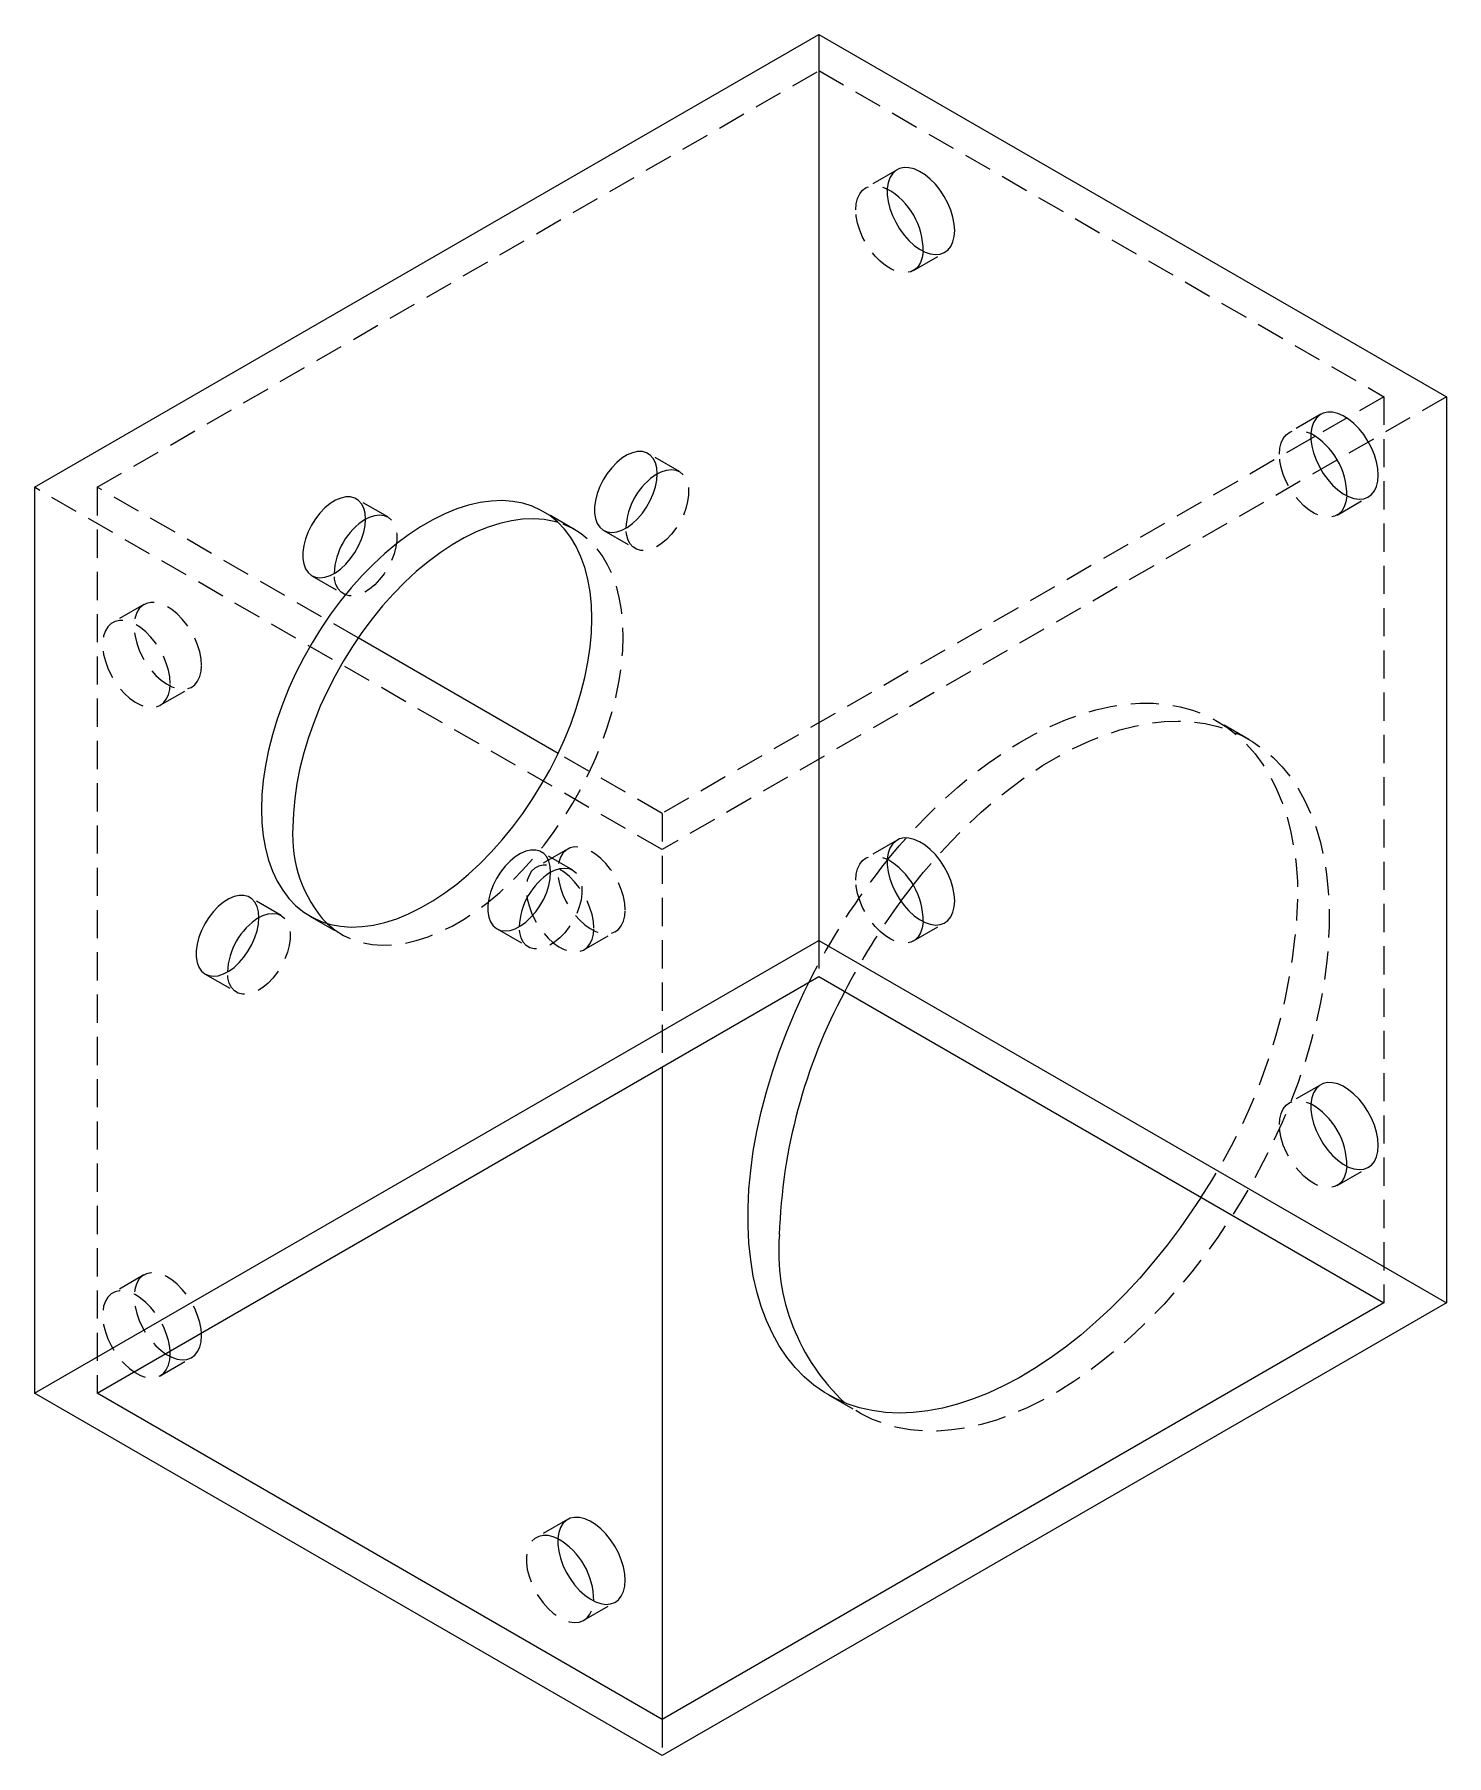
# Model space of a CAD drawing. Header units: millimetres. Extents: x 157 to 632, y 411 to 730.
# Drawn here: x 543.9 to 607.5, y 414.1 to 491.6 of the extents above.
import ezdxf

# ---------------------------------------------------------------- set-up
doc = ezdxf.new("R2010")
doc.units = ezdxf.units.MM
doc.linetypes.add('HIDDEN', pattern=[1.905, 1.27, -0.635])

msp = doc.modelspace()

# ---------------------------------------------------------------- linework, layer by layer
at = {"color": 7, "linetype": 'Continuous', "lineweight": 15}
for p, q in [((543.889, 471.228), (579.245, 491.638)), ((579.245, 491.638), (579.245, 450.811)), ((579.245, 491.638), (607.529, 475.31)), ((607.529, 475.31), (607.529, 434.483)), ((601.621, 473.532), (601.416, 473.413)), ((543.889, 471.228), (543.889, 430.4)), ((567.491, 459.236), (558.475, 464.44)), ((582.322, 454.424), (582.343, 454.45)), ((543.889, 430.4), (579.245, 450.811)), ((579.245, 450.811), (607.529, 434.483)), ((546.718, 430.4), (579.245, 449.178)), ((579.245, 449.178), (604.701, 434.483)), ((572.174, 445.096), (572.174, 415.705)), ((604.701, 434.483), (572.174, 415.705)), ((607.529, 434.483), (572.174, 414.072)), ((551.42, 432.993), (551.417, 433.113)), ((572.174, 414.072), (543.889, 430.4)), ((572.174, 415.705), (546.718, 430.4))]:
    msp.add_line(p, q, dxfattribs=at)
at = {"color": 7, "linetype": 'HIDDEN', "lineweight": 0}
for p, q in [((546.718, 471.228), (579.245, 490.005)), ((579.245, 490.005), (604.701, 475.31)), ((582.766, 485.539), (581.352, 484.722)), ((583.502, 480.998), (584.916, 481.815)), ((607.529, 475.31), (572.174, 454.899)), ((604.701, 475.31), (601.621, 473.532)), ((604.701, 475.31), (604.701, 434.483)), ((601.858, 474.517), (600.444, 473.701)), ((601.416, 473.413), (572.174, 456.532)), ((572.959, 471.935), (571.544, 472.751)), ((572.174, 454.899), (543.889, 471.228)), ((558.475, 464.44), (546.718, 471.228)), ((546.718, 471.228), (546.718, 430.4)), ((559.809, 469.893), (558.395, 470.71)), ((568.243, 469.318), (566.829, 470.134)), ((602.594, 469.977), (604.008, 470.793)), ((569.545, 469.287), (570.959, 468.471)), ((556.395, 467.245), (557.809, 466.429)), ((548.825, 465.945), (547.411, 465.129)), ((549.561, 461.405), (550.975, 462.221)), ((598.613, 459.868), (597.199, 460.685)), ((572.174, 456.532), (567.491, 459.236)), ((572.174, 456.532), (572.174, 445.096)), ((582.766, 455.327), (581.352, 454.51)), ((567.917, 454.924), (566.503, 454.107)), ((568.153, 453.976), (566.739, 454.793)), ((555.004, 451.935), (553.59, 452.751)), ((556.305, 451.904), (557.719, 451.088)), ((583.502, 450.786), (584.916, 451.603)), ((564.739, 451.329), (566.153, 450.512)), ((568.652, 450.383), (570.067, 451.2)), ((579.245, 450.811), (579.245, 449.178)), ((551.59, 449.287), (553.004, 448.47)), ((601.858, 444.305), (600.444, 443.489)), ((602.594, 439.765), (604.008, 440.581)), ((548.825, 435.733), (547.411, 434.917)), ((549.561, 431.193), (550.975, 432.009)), ((579.675, 430.33), (581.09, 429.513)), ((567.917, 424.712), (566.503, 423.895)), ((568.652, 420.171), (570.067, 420.988)), ((572.174, 415.705), (572.174, 414.072))]:
    msp.add_line(p, q, dxfattribs=at)
at = {"color": 7, "linetype": 'Continuous', "lineweight": 15, "flags": 128}
for points in [[(585.361, 482.799), (585.342, 483.092), (585.283, 483.4), (585.187, 483.716), (585.056, 484.03), (584.894, 484.335), (584.705, 484.623), (584.493, 484.887), (584.264, 485.119), (584.024, 485.314), (583.78, 485.466), (583.537, 485.573), (583.302, 485.63), (583.081, 485.636), (582.879, 485.592), (582.703, 485.498), (582.556, 485.357), (582.442, 485.172), (582.365, 484.949), (582.326, 484.693), (582.326, 484.41), (582.365, 484.109), (582.442, 483.796), (582.556, 483.48), (582.703, 483.17), (582.879, 482.872), (583.081, 482.595), (583.302, 482.347), (583.537, 482.132), (583.78, 481.958), (584.024, 481.828), (584.264, 481.746), (584.493, 481.715), (584.705, 481.734), (584.894, 481.803), (585.056, 481.921), (585.187, 482.084), (585.283, 482.288), (585.342, 482.529), (585.361, 482.799)], [(604.453, 471.778), (604.433, 472.071), (604.375, 472.379), (604.279, 472.694), (604.148, 473.008), (603.986, 473.314), (603.796, 473.602), (603.585, 473.865), (603.356, 474.097), (603.116, 474.292), (602.872, 474.445), (602.629, 474.551), (602.394, 474.608), (602.173, 474.615), (601.971, 474.57), (601.795, 474.476), (601.648, 474.335), (601.534, 474.151), (601.457, 473.928), (601.417, 473.671), (601.417, 473.389), (601.457, 473.087), (601.534, 472.775), (601.648, 472.459), (601.795, 472.148), (601.971, 471.851), (602.173, 471.574), (602.394, 471.325), (602.629, 471.111), (602.872, 470.937), (603.116, 470.807), (603.356, 470.725), (603.585, 470.693), (603.796, 470.712), (603.986, 470.781), (604.148, 470.899), (604.279, 471.062), (604.375, 471.267), (604.433, 471.508), (604.453, 471.778)], [(571.959, 471.836), (571.938, 472.1), (571.878, 472.333), (571.779, 472.528), (571.645, 472.68), (571.479, 472.785), (571.286, 472.838), (571.072, 472.839), (570.842, 472.788), (570.605, 472.686), (570.365, 472.535), (570.13, 472.342), (569.908, 472.11), (569.704, 471.847), (569.524, 471.56), (569.373, 471.257), (569.256, 470.948), (569.176, 470.641), (569.135, 470.344), (569.135, 470.067), (569.176, 469.818), (569.256, 469.603), (569.373, 469.428), (569.524, 469.3), (569.704, 469.221), (569.908, 469.194), (570.13, 469.219), (570.365, 469.296), (570.605, 469.422), (570.842, 469.595), (571.072, 469.808), (571.286, 470.057), (571.479, 470.333), (571.645, 470.629), (571.779, 470.936), (571.878, 471.245), (571.938, 471.548), (571.959, 471.836)], [(569.009, 465.315), (568.99, 465.931), (568.93, 466.521), (568.831, 467.081), (568.694, 467.609), (568.518, 468.102), (568.306, 468.557), (568.057, 468.972), (567.774, 469.344), (567.458, 469.672), (567.11, 469.954), (566.733, 470.188), (566.328, 470.373), (565.897, 470.508), (565.444, 470.593), (564.97, 470.627), (564.478, 470.609), (563.97, 470.54), (563.449, 470.42), (562.919, 470.251), (562.381, 470.032), (561.839, 469.764), (561.295, 469.451), (560.753, 469.092), (560.215, 468.69), (559.685, 468.247), (559.164, 467.766), (558.656, 467.248), (558.164, 466.698), (557.69, 466.117), (557.237, 465.509), (556.806, 464.877), (556.402, 464.224), (556.024, 463.554), (555.677, 462.871), (555.36, 462.178), (555.077, 461.479), (554.828, 460.777), (554.616, 460.076), (554.44, 459.381), (554.303, 458.694), (554.204, 458.02), (554.145, 457.362), (554.125, 456.723), (554.145, 456.107), (554.204, 455.517), (554.303, 454.957), (554.44, 454.429), (554.616, 453.936), (554.828, 453.481), (555.077, 453.066), (555.36, 452.694), (555.677, 452.366), (556.024, 452.084), (556.402, 451.85), (556.806, 451.665), (557.237, 451.53), (557.69, 451.445), (558.164, 451.412), (558.656, 451.429), (559.164, 451.498), (559.685, 451.618), (560.215, 451.788), (560.753, 452.007), (561.295, 452.274), (561.839, 452.588), (562.381, 452.946), (562.919, 453.348), (563.449, 453.791), (563.97, 454.273), (564.478, 454.79), (564.97, 455.341), (565.444, 455.921), (565.897, 456.53), (566.328, 457.162), (566.733, 457.814), (567.11, 458.484), (567.458, 459.167), (567.774, 459.86), (568.057, 460.56), (568.306, 461.261), (568.518, 461.962), (568.694, 462.657), (568.831, 463.344), (568.93, 464.018), (568.99, 464.677), (569.009, 465.315)], [(558.809, 469.794), (558.789, 470.058), (558.729, 470.291), (558.63, 470.487), (558.495, 470.639), (558.329, 470.743), (558.137, 470.796), (557.922, 470.797), (557.693, 470.746), (557.455, 470.644), (557.216, 470.494), (556.981, 470.3), (556.758, 470.068), (556.554, 469.805), (556.374, 469.518), (556.223, 469.216), (556.106, 468.906), (556.027, 468.599), (555.986, 468.303), (555.986, 468.026), (556.027, 467.776), (556.106, 467.561), (556.223, 467.387), (556.374, 467.258), (556.554, 467.179), (556.758, 467.152), (556.981, 467.177), (557.216, 467.254), (557.455, 467.381), (557.693, 467.553), (557.922, 467.767), (558.137, 468.015), (558.329, 468.291), (558.495, 468.587), (558.63, 468.894), (558.729, 469.203), (558.789, 469.506), (558.809, 469.794)], [(567.489, 469.643), (567.312, 469.692), (566.858, 469.777), (566.384, 469.81), (565.892, 469.793), (565.384, 469.724), (564.864, 469.604), (564.333, 469.434), (563.795, 469.215), (563.253, 468.948), (562.709, 468.634), (562.167, 468.275), (561.629, 467.873), (561.099, 467.431), (560.578, 466.949), (560.071, 466.432), (559.578, 465.881), (559.104, 465.3), (558.651, 464.692), (558.221, 464.06), (557.816, 463.408), (557.438, 462.738), (557.091, 462.055), (556.774, 461.362), (556.491, 460.662), (556.243, 459.96), (556.03, 459.26), (555.855, 458.564), (555.717, 457.878), (555.618, 457.203), (555.559, 456.545), (555.539, 455.906)], [(585.361, 452.587), (585.342, 452.88), (585.283, 453.188), (585.187, 453.504), (585.056, 453.818), (584.894, 454.123), (584.705, 454.411), (584.493, 454.675), (584.264, 454.907), (584.024, 455.102), (583.78, 455.254), (583.537, 455.361), (583.302, 455.418), (583.081, 455.424), (582.879, 455.38), (582.703, 455.286), (582.556, 455.145), (582.442, 454.96), (582.365, 454.737), (582.326, 454.481), (582.326, 454.198), (582.365, 453.897), (582.442, 453.584), (582.556, 453.268), (582.703, 452.958), (582.879, 452.66), (583.081, 452.383), (583.302, 452.135), (583.537, 451.92), (583.78, 451.746), (584.024, 451.616), (584.264, 451.534), (584.493, 451.503), (584.705, 451.522), (584.894, 451.591), (585.056, 451.709), (585.187, 451.872), (585.283, 452.076), (585.342, 452.317), (585.361, 452.587)], [(567.153, 453.877), (567.133, 454.141), (567.072, 454.374), (566.974, 454.57), (566.839, 454.722), (566.673, 454.826), (566.48, 454.879), (566.266, 454.88), (566.037, 454.829), (565.799, 454.727), (565.559, 454.577), (565.325, 454.383), (565.102, 454.151), (564.898, 453.888), (564.718, 453.601), (564.567, 453.299), (564.45, 452.989), (564.37, 452.682), (564.33, 452.386), (564.33, 452.109), (564.37, 451.859), (564.45, 451.644), (564.567, 451.47), (564.718, 451.341), (564.898, 451.262), (565.102, 451.235), (565.325, 451.26), (565.559, 451.337), (565.799, 451.464), (566.037, 451.636), (566.266, 451.85), (566.48, 452.098), (566.673, 452.374), (566.839, 452.67), (566.974, 452.977), (567.072, 453.286), (567.133, 453.589), (567.153, 453.877)], [(582.937, 452.575), (583.354, 453.125), (583.487, 453.295)], [(554.004, 451.835), (553.983, 452.1), (553.923, 452.333), (553.824, 452.528), (553.69, 452.68), (553.524, 452.784), (553.331, 452.838), (553.117, 452.839), (552.888, 452.787), (552.65, 452.685), (552.41, 452.535), (552.175, 452.341), (551.953, 452.11), (551.749, 451.846), (551.569, 451.56), (551.418, 451.257), (551.301, 450.948), (551.221, 450.64), (551.18, 450.344), (551.18, 450.067), (551.221, 449.817), (551.301, 449.602), (551.418, 449.428), (551.569, 449.3), (551.749, 449.22), (551.953, 449.193), (552.175, 449.218), (552.41, 449.295), (552.65, 449.422), (552.888, 449.595), (553.117, 449.808), (553.331, 450.056), (553.524, 450.332), (553.69, 450.628), (553.824, 450.935), (553.923, 451.245), (553.983, 451.548), (554.004, 451.835)], [(596.463, 439.238), (596.085, 438.663), (595.521, 437.855), (594.934, 437.073), (594.327, 436.317), (593.701, 435.591), (593.058, 434.897), (592.4, 434.236), (591.729, 433.612), (591.048, 433.026), (590.358, 432.48), (589.663, 431.975), (588.963, 431.514), (588.262, 431.098), (587.561, 430.728), (586.863, 430.405), (586.17, 430.13), (585.485, 429.905), (584.808, 429.73), (584.144, 429.605), (583.493, 429.532), (582.858, 429.509), (582.241, 429.538), (581.644, 429.618), (581.068, 429.748), (580.517, 429.93), (579.99, 430.161), (579.491, 430.441), (579.02, 430.77), (578.579, 431.145), (578.17, 431.567), (577.794, 432.034), (577.452, 432.543), (577.145, 433.094), (576.874, 433.685), (576.641, 434.314), (576.445, 434.979), (576.287, 435.677), (576.169, 436.407), (576.09, 437.166), (576.05, 437.952), (576.05, 438.761), (576.09, 439.593), (576.169, 440.443), (576.287, 441.31), (576.445, 442.19), (576.641, 443.081), (576.874, 443.979), (577.145, 444.883), (577.452, 445.788), (577.794, 446.693), (578.17, 447.594), (578.579, 448.488), (578.787, 448.914)], [(604.453, 441.566), (604.433, 441.859), (604.375, 442.167), (604.279, 442.482), (604.148, 442.796), (603.986, 443.102), (603.796, 443.39), (603.585, 443.653), (603.356, 443.885), (603.116, 444.08), (602.872, 444.233), (602.629, 444.339), (602.394, 444.396), (602.173, 444.403), (601.971, 444.358), (601.795, 444.264), (601.648, 444.123), (601.534, 443.939), (601.457, 443.716), (601.417, 443.459), (601.417, 443.177), (601.457, 442.875), (601.534, 442.563), (601.648, 442.247), (601.795, 441.936), (601.971, 441.639), (602.173, 441.362), (602.394, 441.113), (602.629, 440.899), (602.872, 440.725), (603.116, 440.595), (603.356, 440.513), (603.585, 440.481), (603.796, 440.5), (603.986, 440.569), (604.148, 440.687), (604.279, 440.85), (604.375, 441.055), (604.433, 441.295), (604.453, 441.566)], [(549.798, 432.178), (549.839, 432.152), (550.083, 432.023), (550.323, 431.941), (550.552, 431.909), (550.763, 431.928), (550.953, 431.997), (551.115, 432.115), (551.246, 432.278), (551.342, 432.483), (551.4, 432.723), (551.42, 432.993)], [(550.002, 432.06), (550.006, 432.177), (550.002, 432.297)], [(570.512, 421.972), (570.492, 422.265), (570.434, 422.573), (570.338, 422.888), (570.207, 423.203), (570.045, 423.508), (569.855, 423.796), (569.643, 424.059), (569.415, 424.292), (569.175, 424.487), (568.93, 424.639), (568.688, 424.745), (568.453, 424.802), (568.232, 424.809), (568.03, 424.765), (567.854, 424.671), (567.707, 424.53), (567.593, 424.345), (567.516, 424.122), (567.476, 423.866), (567.476, 423.583), (567.516, 423.282), (567.593, 422.969), (567.707, 422.653), (567.854, 422.342), (568.03, 422.045), (568.232, 421.768), (568.453, 421.519), (568.688, 421.305), (568.93, 421.131), (569.175, 421.001), (569.415, 420.919), (569.643, 420.887), (569.855, 420.906), (570.045, 420.976), (570.207, 421.093), (570.338, 421.257), (570.434, 421.461), (570.492, 421.702), (570.512, 421.972)]]:
    msp.add_lwpolyline(points, dxfattribs=at)
at = {"color": 7, "linetype": 'HIDDEN', "lineweight": 0, "flags": 128}
for points in [[(580.906, 483.738), (580.926, 484.008), (580.985, 484.249), (581.081, 484.453), (581.211, 484.617), (581.374, 484.735), (581.563, 484.804), (581.775, 484.823), (582.004, 484.791), (582.243, 484.709), (582.324, 484.671)], [(583.944, 481.866), (583.942, 481.844), (583.903, 481.588), (583.825, 481.365), (583.712, 481.18), (583.565, 481.039), (583.388, 480.946), (583.187, 480.901), (582.966, 480.908), (582.731, 480.965), (582.488, 481.071), (582.243, 481.224), (582.004, 481.418), (581.775, 481.651), (581.563, 481.914), (581.374, 482.202), (581.211, 482.507), (581.081, 482.822), (580.985, 483.137), (580.926, 483.445), (580.906, 483.738)], [(599.998, 472.717), (600.018, 472.987), (600.077, 473.227), (600.172, 473.432), (600.303, 473.595), (600.465, 473.713), (600.655, 473.782), (600.867, 473.801), (601.096, 473.769), (601.335, 473.688), (601.416, 473.65)], [(603.035, 470.845), (603.034, 470.823), (602.995, 470.567), (602.917, 470.343), (602.804, 470.159), (602.657, 470.018), (602.48, 469.924), (602.279, 469.88), (602.058, 469.886), (601.823, 469.943), (601.58, 470.05), (601.335, 470.202), (601.096, 470.397), (600.867, 470.629), (600.655, 470.893), (600.465, 471.181), (600.303, 471.486), (600.172, 471.8), (600.077, 472.116), (600.018, 472.424), (599.998, 472.717)], [(571.959, 471.836), (572.138, 471.926), (572.373, 472.003), (572.595, 472.029), (572.8, 472.001), (572.98, 471.922), (573.13, 471.794), (573.247, 471.619), (573.327, 471.404), (573.368, 471.155), (573.368, 470.878), (573.327, 470.581), (573.247, 470.274), (573.13, 469.965), (572.98, 469.662), (572.8, 469.375), (572.595, 469.112), (572.373, 468.88), (572.138, 468.687), (571.899, 468.537), (571.661, 468.434), (571.431, 468.383), (571.217, 468.384), (571.024, 468.438), (570.858, 468.542), (570.724, 468.694), (570.625, 468.889), (570.565, 469.122), (570.545, 469.386), (570.545, 469.386)], [(557.06, 451.578), (557.091, 451.55), (557.438, 451.268), (557.816, 451.034), (558.221, 450.849), (558.651, 450.713), (559.104, 450.629), (559.578, 450.595), (560.071, 450.613), (560.578, 450.682), (561.099, 450.801), (561.629, 450.971), (562.167, 451.19), (562.709, 451.457), (563.253, 451.771), (563.795, 452.13), (564.333, 452.532), (564.864, 452.975), (565.384, 453.456), (565.892, 453.973), (566.384, 454.524), (566.858, 455.105), (567.312, 455.713), (567.742, 456.345), (568.147, 456.998), (568.524, 457.668), (568.872, 458.351), (569.188, 459.044), (569.471, 459.743), (569.72, 460.445), (569.933, 461.145), (570.108, 461.841), (570.246, 462.528), (570.344, 463.202), (570.404, 463.86), (570.424, 464.499), (570.404, 465.115), (570.344, 465.705), (570.246, 466.265), (570.108, 466.793), (569.933, 467.286), (569.72, 467.741), (569.471, 468.155), (569.188, 468.528), (568.872, 468.856), (568.524, 469.138), (568.147, 469.372), (567.742, 469.557), (567.489, 469.643)], [(558.809, 469.794), (558.989, 469.885), (559.223, 469.962), (559.446, 469.987), (559.65, 469.96), (559.83, 469.881), (559.981, 469.752), (560.098, 469.578), (560.178, 469.363), (560.218, 469.113), (560.218, 468.836), (560.178, 468.54), (560.098, 468.232), (559.981, 467.923), (559.83, 467.621), (559.65, 467.334), (559.446, 467.07), (559.223, 466.839), (558.989, 466.645), (558.749, 466.495), (558.511, 466.393), (558.282, 466.341), (558.068, 466.342), (557.875, 466.396), (557.709, 466.5), (557.575, 466.652), (557.476, 466.847), (557.415, 467.081), (557.395, 467.345), (557.395, 467.345)], [(551.42, 463.205), (551.4, 463.498), (551.342, 463.807), (551.246, 464.122), (551.115, 464.436), (550.953, 464.741), (550.763, 465.029), (550.552, 465.293), (550.323, 465.525), (550.083, 465.72), (549.839, 465.873), (549.596, 465.979), (549.361, 466.036), (549.14, 466.042), (548.938, 465.998), (548.762, 465.904), (548.615, 465.763), (548.501, 465.579), (548.424, 465.355), (548.384, 465.099), (548.384, 464.817), (548.424, 464.515), (548.501, 464.202), (548.615, 463.887), (548.762, 463.576), (548.938, 463.278), (549.14, 463.002), (549.361, 462.753), (549.596, 462.539), (549.839, 462.364), (550.083, 462.235), (550.323, 462.153), (550.552, 462.121), (550.763, 462.14), (550.953, 462.209), (551.115, 462.327), (551.246, 462.49), (551.342, 462.695), (551.4, 462.935), (551.42, 463.205)], [(550.006, 462.389), (549.986, 462.682), (549.928, 462.99), (549.832, 463.305), (549.701, 463.62), (549.539, 463.925), (549.349, 464.213), (549.137, 464.477), (548.909, 464.709), (548.669, 464.904), (548.424, 465.056), (548.181, 465.162), (547.946, 465.219), (547.725, 465.226), (547.524, 465.182), (547.348, 465.088), (547.201, 464.947), (547.087, 464.762), (547.009, 464.539), (546.97, 464.283), (546.97, 464), (547.009, 463.699), (547.087, 463.386), (547.201, 463.07), (547.348, 462.759), (547.524, 462.462), (547.725, 462.185), (547.946, 461.936), (548.181, 461.722), (548.424, 461.548), (548.669, 461.418), (548.909, 461.336), (549.137, 461.304), (549.349, 461.323), (549.539, 461.393), (549.701, 461.51), (549.832, 461.674), (549.928, 461.878), (549.986, 462.119), (550.006, 462.389)], [(582.343, 454.45), (582.858, 455.064), (583.493, 455.775), (584.144, 456.453), (584.808, 457.095), (585.485, 457.701), (586.17, 458.267), (586.863, 458.793), (587.561, 459.276), (588.262, 459.715), (588.963, 460.108), (589.663, 460.455), (590.358, 460.753), (591.048, 461.003), (591.729, 461.203), (592.4, 461.353), (593.058, 461.453), (593.701, 461.501), (594.327, 461.498), (594.934, 461.443), (595.521, 461.338), (596.085, 461.182), (596.624, 460.976), (597.137, 460.72), (597.623, 460.415), (598.079, 460.063), (598.504, 459.664), (598.896, 459.22), (599.256, 458.732), (599.58, 458.201), (599.869, 457.63), (600.121, 457.02), (600.336, 456.373), (600.513, 455.691), (600.651, 454.977), (600.75, 454.232), (600.809, 453.459), (600.829, 452.661)], [(583.487, 453.295), (583.961, 453.881), (584.588, 454.607), (585.231, 455.302), (585.889, 455.962), (586.559, 456.586), (587.241, 457.173), (587.93, 457.719), (588.626, 458.223), (589.325, 458.684), (590.027, 459.101), (590.727, 459.471), (591.425, 459.794), (592.118, 460.068), (592.804, 460.293), (593.48, 460.468), (594.145, 460.593), (594.795, 460.667), (595.43, 460.689), (596.047, 460.661), (596.645, 460.581), (597.22, 460.45), (597.772, 460.269), (598.298, 460.038), (598.798, 459.757), (599.269, 459.429), (599.709, 459.053), (600.118, 458.631), (600.494, 458.165), (600.836, 457.655), (601.143, 457.104), (601.414, 456.513), (601.648, 455.884), (601.844, 455.22), (602.001, 454.521), (602.12, 453.792), (602.199, 453.033), (602.238, 452.247), (602.238, 451.437), (602.199, 450.605), (602.12, 449.755), (602.001, 448.888), (601.844, 448.008), (601.648, 447.117), (601.414, 446.219), (601.143, 445.315), (600.836, 444.41), (600.494, 443.505), (600.118, 442.605), (599.709, 441.711), (599.269, 440.826), (598.798, 439.954), (598.298, 439.097), (597.772, 438.258), (597.22, 437.44), (596.645, 436.645), (596.047, 435.875), (595.43, 435.134), (594.795, 434.423), (594.145, 433.746), (593.48, 433.103), (592.804, 432.498), (592.118, 431.931), (591.425, 431.406), (590.727, 430.923), (590.027, 430.484), (589.325, 430.09), (588.626, 429.744), (587.93, 429.445), (587.241, 429.195), (586.559, 428.995), (585.889, 428.845), (585.231, 428.746), (584.588, 428.698), (583.961, 428.701), (583.354, 428.755), (582.768, 428.86), (582.204, 429.016), (581.664, 429.223), (581.151, 429.478), (580.666, 429.783), (580.411, 429.971)], [(570.512, 452.184), (570.492, 452.477), (570.434, 452.785), (570.338, 453.1), (570.207, 453.415), (570.045, 453.72), (569.855, 454.008), (569.643, 454.271), (569.415, 454.504), (569.175, 454.699), (568.93, 454.851), (568.688, 454.957), (568.453, 455.014), (568.232, 455.021), (568.03, 454.977), (567.854, 454.883), (567.707, 454.742), (567.593, 454.557), (567.516, 454.334), (567.476, 454.078), (567.476, 453.795), (567.516, 453.494), (567.593, 453.181), (567.707, 452.865), (567.854, 452.554), (568.03, 452.257), (568.232, 451.98), (568.453, 451.731), (568.688, 451.517), (568.93, 451.343), (569.175, 451.213), (569.415, 451.131), (569.643, 451.099), (569.855, 451.118), (570.045, 451.188), (570.207, 451.305), (570.338, 451.469), (570.434, 451.673), (570.492, 451.914), (570.512, 452.184)], [(580.906, 453.526), (580.926, 453.796), (580.985, 454.037), (581.081, 454.241), (581.211, 454.405), (581.374, 454.523), (581.563, 454.592), (581.775, 454.611), (582.004, 454.579), (582.243, 454.497), (582.343, 454.45)], [(567.153, 453.877), (567.333, 453.968), (567.567, 454.045), (567.79, 454.07), (567.994, 454.043), (568.174, 453.964), (568.325, 453.835), (568.442, 453.661), (568.522, 453.446), (568.562, 453.196), (568.562, 452.919), (568.522, 452.623), (568.442, 452.316), (568.325, 452.006), (568.174, 451.704), (567.994, 451.417), (567.79, 451.154), (567.567, 450.922), (567.333, 450.728), (567.093, 450.578), (566.855, 450.476), (566.626, 450.425), (566.412, 450.426), (566.219, 450.479), (566.053, 450.583), (565.919, 450.735), (565.82, 450.93), (565.759, 451.164), (565.739, 451.428), (565.739, 451.428)], [(569.098, 451.368), (569.078, 451.661), (569.02, 451.969), (568.924, 452.284), (568.793, 452.598), (568.631, 452.903), (568.441, 453.191), (568.229, 453.455), (568, 453.687), (567.761, 453.882), (567.516, 454.035), (567.273, 454.141), (567.038, 454.198), (566.817, 454.204), (566.616, 454.16), (566.44, 454.066), (566.293, 453.925), (566.179, 453.741), (566.101, 453.517), (566.062, 453.261), (566.062, 452.979), (566.101, 452.677), (566.179, 452.364), (566.293, 452.049), (566.44, 451.738), (566.616, 451.44), (566.817, 451.164), (567.038, 450.915), (567.273, 450.701), (567.516, 450.526), (567.761, 450.397), (568, 450.315), (568.229, 450.283), (568.441, 450.302), (568.631, 450.371), (568.793, 450.489), (568.924, 450.652), (569.02, 450.857), (569.078, 451.097), (569.098, 451.368)], [(583.944, 451.654), (583.942, 451.632), (583.903, 451.376), (583.825, 451.153), (583.712, 450.968), (583.565, 450.827), (583.388, 450.734), (583.187, 450.689), (582.966, 450.696), (582.731, 450.753), (582.488, 450.859), (582.243, 451.012), (582.004, 451.206), (581.775, 451.439), (581.563, 451.702), (581.374, 451.99), (581.211, 452.295), (581.081, 452.61), (580.985, 452.925), (580.926, 453.233), (580.906, 453.526)], [(554.004, 451.836), (554.183, 451.926), (554.418, 452.003), (554.64, 452.028), (554.845, 452.001), (555.025, 451.922), (555.175, 451.793), (555.292, 451.619), (555.372, 451.404), (555.413, 451.154), (555.413, 450.878), (555.372, 450.581), (555.292, 450.274), (555.175, 449.964), (555.025, 449.662), (554.845, 449.375), (554.64, 449.112), (554.418, 448.88), (554.183, 448.686), (553.944, 448.536), (553.706, 448.434), (553.477, 448.383), (553.262, 448.384), (553.069, 448.437), (552.903, 448.541), (552.769, 448.693), (552.67, 448.889), (552.61, 449.122), (552.59, 449.386), (552.59, 449.386)], [(599.998, 442.505), (600.018, 442.775), (600.077, 443.015), (600.172, 443.22), (600.303, 443.383), (600.465, 443.501), (600.655, 443.57), (600.867, 443.589), (601.096, 443.557), (601.335, 443.476), (601.416, 443.438)], [(603.035, 440.633), (603.034, 440.611), (602.995, 440.355), (602.917, 440.131), (602.804, 439.947), (602.657, 439.806), (602.48, 439.712), (602.279, 439.668), (602.058, 439.674), (601.823, 439.731), (601.58, 439.837), (601.335, 439.99), (601.096, 440.185), (600.867, 440.417), (600.655, 440.681), (600.465, 440.969), (600.303, 441.274), (600.172, 441.588), (600.077, 441.904), (600.018, 442.212), (599.998, 442.505)], [(551.417, 433.113), (551.4, 433.286), (551.342, 433.595), (551.246, 433.91), (551.115, 434.224), (550.953, 434.529), (550.763, 434.817), (550.552, 435.081), (550.323, 435.313), (550.083, 435.508), (549.839, 435.661), (549.596, 435.767), (549.361, 435.824), (549.14, 435.83), (548.938, 435.786), (548.762, 435.692), (548.615, 435.551), (548.501, 435.367), (548.424, 435.143), (548.384, 434.887), (548.384, 434.605), (548.424, 434.303), (548.501, 433.99), (548.615, 433.675), (548.762, 433.364), (548.938, 433.066), (549.14, 432.79), (549.361, 432.541), (549.596, 432.327), (549.798, 432.178)], [(550.002, 432.297), (549.986, 432.47), (549.928, 432.778), (549.832, 433.093), (549.701, 433.408), (549.539, 433.713), (549.349, 434.001), (549.137, 434.265), (548.909, 434.497), (548.669, 434.692), (548.424, 434.844), (548.181, 434.95), (547.946, 435.007), (547.725, 435.014), (547.524, 434.97), (547.348, 434.876), (547.201, 434.735), (547.087, 434.55), (547.009, 434.327), (546.97, 434.071), (546.97, 433.788), (547.009, 433.487), (547.087, 433.174), (547.201, 432.858), (547.348, 432.547), (547.524, 432.25), (547.725, 431.973), (547.946, 431.724), (548.181, 431.51), (548.424, 431.336), (548.669, 431.206), (548.909, 431.124), (549.137, 431.092), (549.349, 431.111), (549.539, 431.181), (549.701, 431.298), (549.832, 431.462), (549.928, 431.666), (549.986, 431.907), (550.002, 432.06)], [(567.475, 423.844), (567.273, 423.929), (567.038, 423.986), (566.817, 423.992), (566.616, 423.948), (566.44, 423.854), (566.293, 423.713), (566.179, 423.529), (566.101, 423.305), (566.062, 423.049), (566.062, 422.767), (566.101, 422.465), (566.179, 422.152), (566.293, 421.837), (566.44, 421.526), (566.616, 421.228), (566.817, 420.952), (567.038, 420.703), (567.273, 420.489), (567.516, 420.314), (567.761, 420.185), (568, 420.103), (568.229, 420.071), (568.441, 420.09), (568.631, 420.159), (568.793, 420.277), (568.924, 420.44), (569.02, 420.645), (569.078, 420.885), (569.094, 421.039)]]:
    msp.add_lwpolyline(points, dxfattribs=at)
at = {"color": 7, "linetype": 'Continuous', "lineweight": 15}
for centre, radius, start, end in [((580.729, 481.88), 3.215, 359.74815, 60.24647), ((599.821, 470.859), 3.215, 359.74815, 60.24647), ((573.579, 469.267), 3.037, 122.24693, 177.75307), ((560.43, 467.226), 3.037, 122.24693, 177.75307), ((561.318, 455.506), 5.793, 176.03559, 222.68697), ((568.774, 451.309), 3.037, 122.24693, 177.75307), ((580.723, 451.667), 3.22, 359.77841, 59.7987), ((555.624, 449.267), 3.037, 122.24693, 177.75307), ((602.205, 436.765), 24.758, 151.68997, 178.21279), ((599.821, 440.647), 3.215, 359.74815, 60.24647), ((586.742, 436.8), 9.311, 175.45696, 227.16734), ((565.878, 421.052), 3.216, 359.76477, 60.22985)]:
    msp.add_arc(centre, radius, start, end, dxfattribs=at)
at = {"color": 7, "linetype": 'HIDDEN', "lineweight": 0}
for centre, radius, start, end in [((605.582, 435.611), 29.915, 141.03296, 153.59711), ((607.165, 434.697), 30.11, 143.57574, 152.70127), ((574.858, 453.687), 25.992, 326.22699, 357.73851)]:
    msp.add_arc(centre, radius, start, end, dxfattribs=at)

doc.saveas('drawing.dxf')
